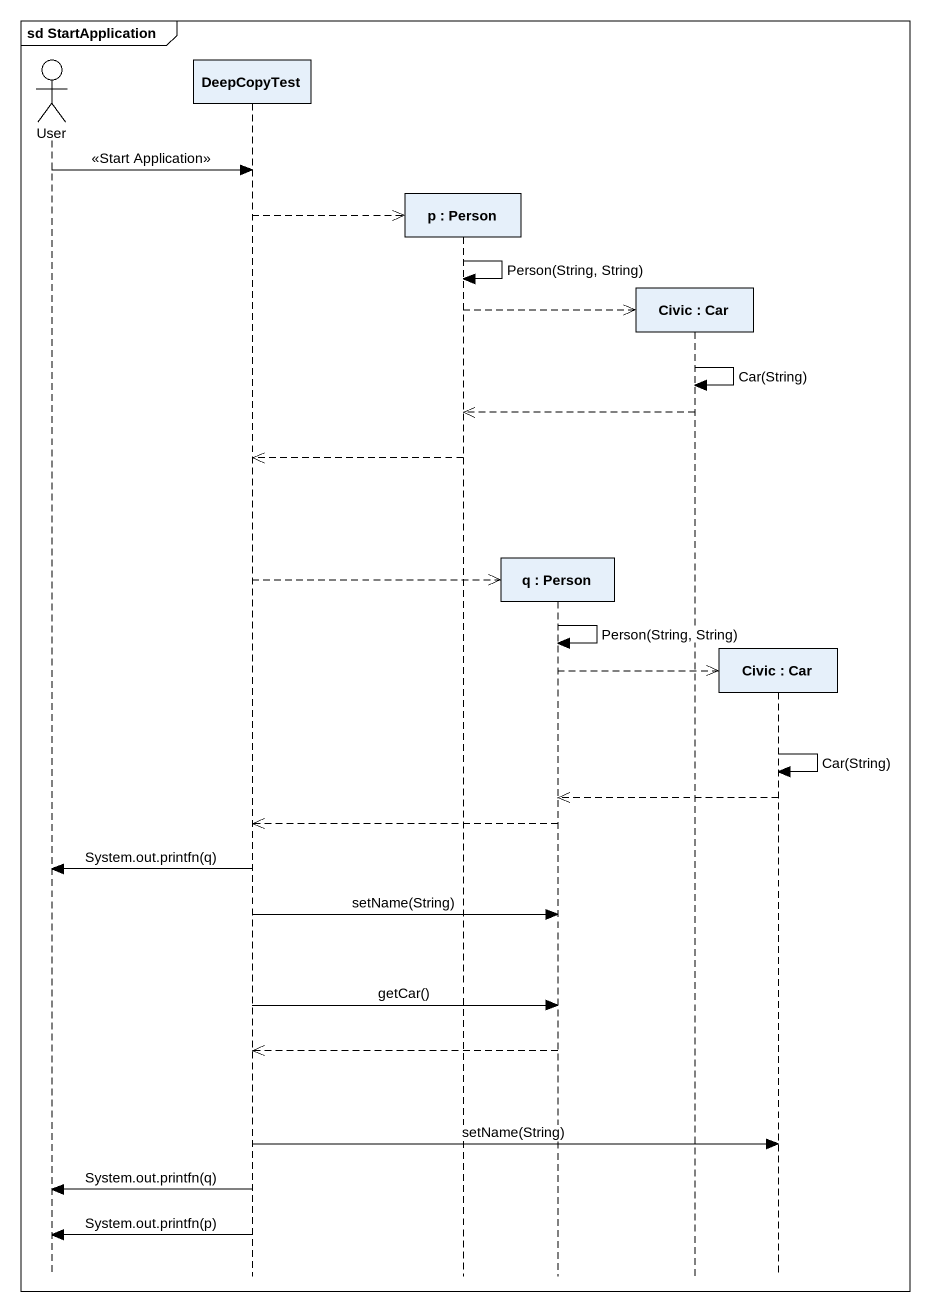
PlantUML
@startuml
mainframe sd StartApplication
hide footbox
actor User
participant DeepCopyTest
participant "p : Person" as p
participant "q : Person" as q
participant "Civic : Car" as Civic
participant "Civic : Car" as Civic_2

User -> DeepCopyTest : <<Start Application>>
DeepCopyTest -->> p **
p -> p : Person(String, String)
p -->> Civic **
Civic -> Civic : Car(String)
Civic -->> p
p -->> DeepCopyTest
DeepCopyTest -->> q **
q -> q : Person(String, String)
q -->> Civic_2 **
Civic_2 -> Civic_2 : Car(String)
Civic_2 -->> q
q -->> DeepCopyTest
DeepCopyTest -> User : System.out.printfn(q)
DeepCopyTest -> q : setName(String)
DeepCopyTest -> q : getCar()
q -->> DeepCopyTest
DeepCopyTest -> Civic_2 : setName(String)
DeepCopyTest -> User : System.out.printfn(q)
DeepCopyTest -> User : System.out.printfn(p)
@enduml
